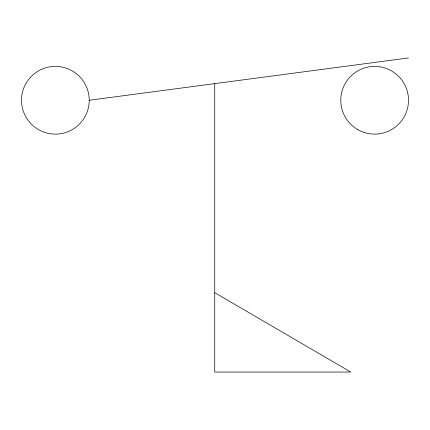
<?xml version="1.0" encoding="UTF-8"?>
<svg xmlns="http://www.w3.org/2000/svg" width="430" height="430" viewBox="0 0 430 430"><rect width="100%" height="100%" fill="white"/><g stroke="black" fill="none" stroke-linecap="round" stroke-linejoin="round"><path stroke-width="0.64" d="M89.225 100.255A33.862 33.862 0 0 0 38.431 70.928A33.862 33.862 0 0 0 38.431 129.581A33.862 33.862 0 0 0 89.225 100.255L408.5 57.948M214.742 292.685L350.799 372.052L214.742 372.052L214.742 83.624M357.706 129.581A33.862 33.862 0 0 0 408.5 100.255A33.862 33.862 0 0 0 357.706 70.928A33.862 33.862 0 0 0 357.706 129.581"/></g></svg>
